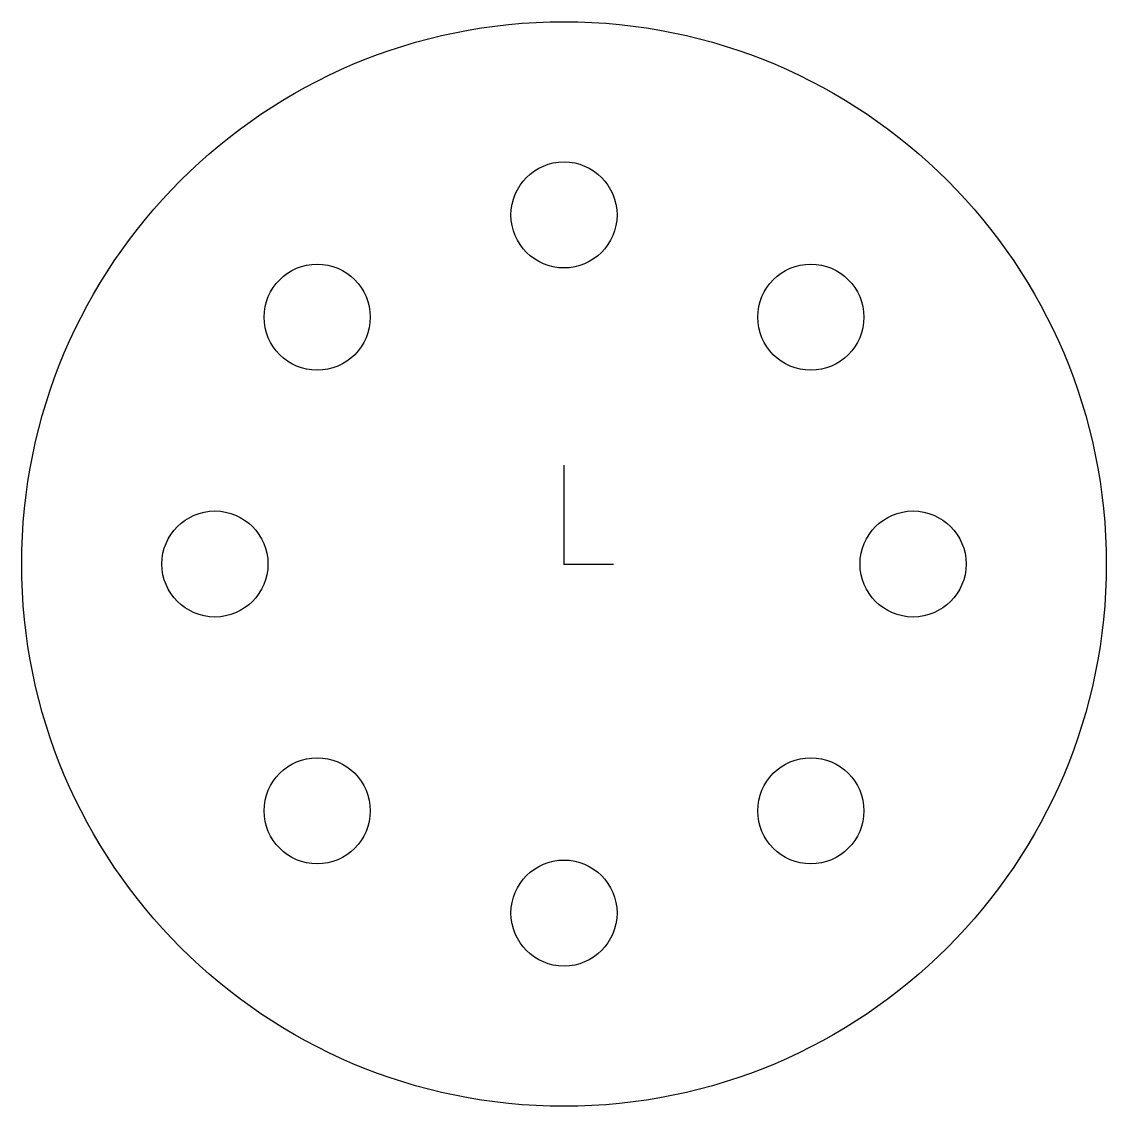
# Model space of a CAD drawing. Header units: millimetres. Extents: x -46.6 to 46.6, y -46.6 to 46.6.
import ezdxf

# ---------------------------------------------------------------- set-up
doc = ezdxf.new("R2010")
doc.units = ezdxf.units.MM
doc.header["$PDSIZE"] = -1

msp = doc.modelspace()

# ---------------------------------------------------------------- linework, layer by layer
at = {"color": 7, "linetype": 'Continuous'}
for q in [(0, 8.511), (4.255, 0)]:
    msp.add_line((0, 0), q, dxfattribs=at)
at = {"color": 7, "linetype": 'Continuous', "lineweight": 25}
for centre, radius in [((0, 0), 46.637), ((0, 30.017), 4.561), ((-21.225, 21.225), 4.561), ((21.225, 21.225), 4.561), ((-30.017, 0), 4.561), ((30.017, 0), 4.561), ((-21.225, -21.225), 4.561), ((21.225, -21.225), 4.561), ((0, -30.017), 4.561)]:
    msp.add_circle(centre, radius, dxfattribs=at)
at = {"color": 7, "linetype": 'Continuous'}
msp.add_point((0, 0), dxfattribs=at)

doc.saveas('drawing.dxf')
